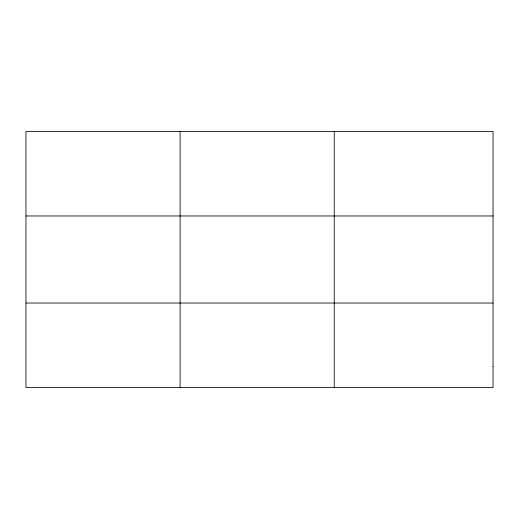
<?xml version="1.0" encoding="UTF-8"?>
<svg xmlns="http://www.w3.org/2000/svg" width="519" height="519" viewBox="0 0 519 519"><rect width="100%" height="100%" fill="white"/><g stroke="black" fill="none" stroke-linecap="round" stroke-linejoin="round"><path stroke-width="0.78" d="M180.093 387.524L180.093 131.476M334.236 387.524L334.236 131.476M25.95 215.969L493.05 215.969M25.95 303.031L493.05 303.031M493.05 366.401L493.05 387.524L25.95 387.524L25.95 131.476L493.05 131.476L493.05 366.401"/></g></svg>
